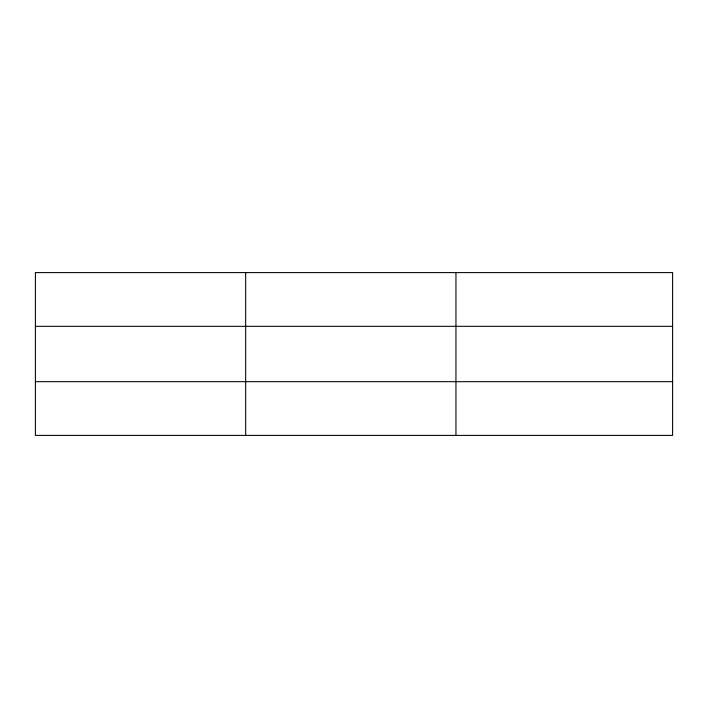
<?xml version="1.0" encoding="UTF-8"?>
<svg xmlns="http://www.w3.org/2000/svg" width="708" height="708" viewBox="0 0 708 708"><rect width="100%" height="100%" fill="white"/><g stroke="black" fill="none" stroke-linecap="round" stroke-linejoin="round"><path stroke-width="1.06" d="M245.676 272.598L245.676 435.402M455.952 272.598L455.952 435.402M672.6 326.326L672.6 272.598L35.4 272.598L35.4 435.402L672.6 435.402L672.6 326.326L35.4 326.326M35.4 381.674L672.6 381.674"/></g></svg>
